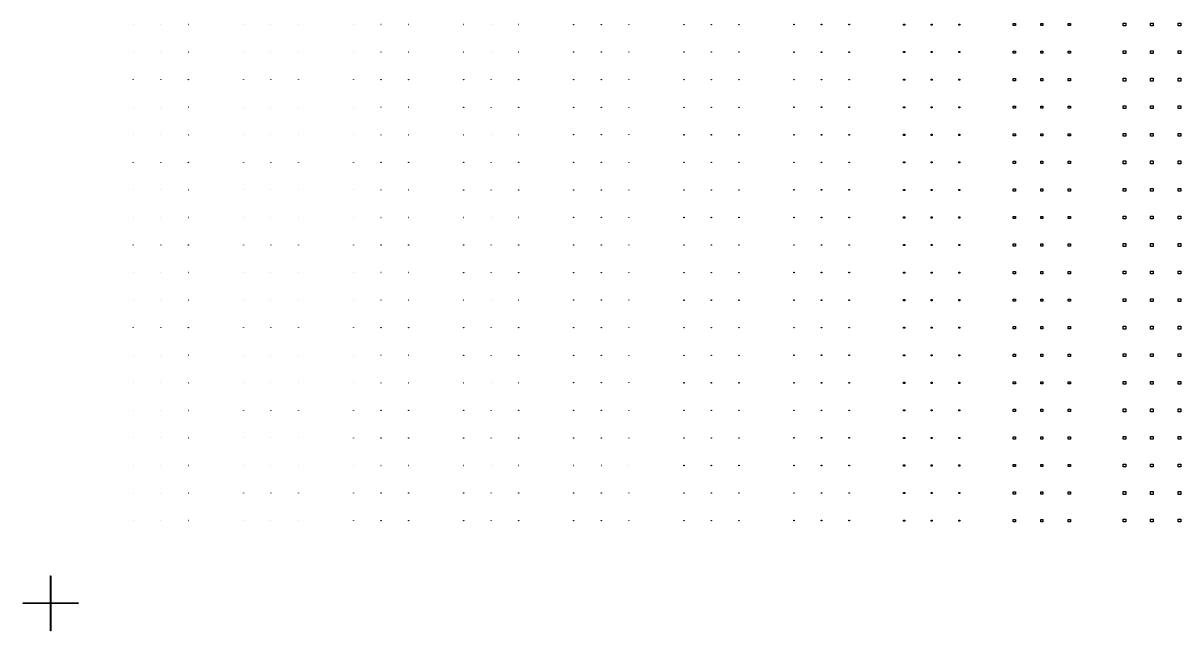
# Model space of a CAD drawing. Extents: x -21493 to 21493, y -12519 to 35265.
# Drawn here: x -21493 to -475, y -12519 to -1497 of the extents above; entities that cross this region are included whole.
import ezdxf

# ---------------------------------------------------------------- set-up
doc = ezdxf.new("R2010")
doc.units = 0
doc.layers.add('L0D0_0', color=1, linetype='CONTINUOUS')

msp = doc.modelspace()

# ---------------------------------------------------------------- linework, layer by layer
at = {"layer": 'L0D0_0'}
for points in [[(-19493.872, -1522.899), (-19493.872, -1521.899), (-19492.872, -1521.899), (-19492.872, -1522.899)], [(-18994.042, -1522.899), (-18994.042, -1521.899), (-18993.043, -1521.899), (-18993.043, -1522.899)], [(-18494.209, -1522.899), (-18494.209, -1521.899), (-18493.209, -1521.899), (-18493.209, -1522.899)], [(-17495.05, -1523.399), (-17495.05, -1521.4), (-17493.05, -1521.4), (-17493.05, -1523.399)], [(-16995.22, -1523.399), (-16995.22, -1521.4), (-16993.221, -1521.4), (-16993.221, -1523.399)], [(-16495.391, -1523.399), (-16495.391, -1521.4), (-16493.392, -1521.4), (-16493.392, -1523.399)], [(-15496.232, -1523.899), (-15496.232, -1520.9), (-15493.233, -1520.9), (-15493.233, -1523.899)], [(-14996.398, -1523.899), (-14996.398, -1520.9), (-14993.399, -1520.9), (-14993.399, -1523.899)], [(-14496.569, -1523.899), (-14496.569, -1520.9), (-14493.57, -1520.9), (-14493.57, -1523.899)], [(-13497.41, -1524.398), (-13497.41, -1520.4), (-13493.411, -1520.4), (-13493.411, -1524.398)], [(-12997.58, -1524.398), (-12997.58, -1520.4), (-12993.582, -1520.4), (-12993.582, -1524.398)], [(-12497.751, -1524.398), (-12497.751, -1520.4), (-12493.753, -1520.4), (-12493.753, -1524.398)], [(-11498.588, -1524.898), (-11498.588, -1519.9), (-11493.59, -1519.9), (-11493.59, -1524.898)], [(-10998.758, -1524.898), (-10998.758, -1519.9), (-10993.76, -1519.9), (-10993.76, -1524.898)], [(-10498.929, -1524.898), (-10498.929, -1519.9), (-10493.931, -1519.9), (-10493.931, -1524.898)], [(-9500.77, -1526.398), (-9500.77, -1518.401), (-9492.773, -1518.401), (-9492.773, -1526.398)], [(-9000.94, -1526.398), (-9000.94, -1518.401), (-8992.943, -1518.401), (-8992.943, -1526.398)], [(-8501.111, -1526.398), (-8501.111, -1518.401), (-8493.11, -1518.401), (-8493.11, -1526.398)], [(-7502.447, -1527.397), (-7502.447, -1517.401), (-7492.451, -1517.401), (-7492.451, -1527.397)], [(-7002.618, -1527.397), (-7002.618, -1517.401), (-6992.622, -1517.401), (-6992.622, -1527.397)], [(-6502.789, -1527.397), (-6502.789, -1517.401), (-6492.793, -1517.401), (-6492.793, -1527.397)], [(-5508.128, -1532.395), (-5508.128, -1512.403), (-5488.132, -1512.403), (-5488.132, -1532.395)], [(-5008.298, -1532.395), (-5008.298, -1512.403), (-4988.302, -1512.403), (-4988.302, -1532.395)], [(-4508.465, -1532.395), (-4508.465, -1512.403), (-4488.473, -1512.403), (-4488.473, -1532.395)], [(-3518.802, -1542.391), (-3518.802, -1502.407), (-3478.818, -1502.407), (-3478.818, -1542.391)], [(-3018.973, -1542.391), (-3018.973, -1502.407), (-2978.989, -1502.407), (-2978.989, -1542.391)], [(-2519.143, -1542.391), (-2519.143, -1502.407), (-2479.155, -1502.407), (-2479.155, -1542.391)], [(-1524.482, -1547.389), (-1524.482, -1497.409), (-1474.498, -1497.409), (-1474.498, -1547.389)], [(-1024.653, -1547.389), (-1024.653, -1497.409), (-974.669, -1497.409), (-974.669, -1547.389)], [(-524.824, -1547.389), (-524.824, -1497.409), (-474.839, -1497.409), (-474.839, -1547.389)], [(-19493.872, -2022.728), (-19493.872, -2021.729), (-19492.872, -2021.729), (-19492.872, -2022.728)], [(-18994.042, -2022.728), (-18994.042, -2021.729), (-18993.043, -2021.729), (-18993.043, -2022.728)], [(-18494.209, -2022.728), (-18494.209, -2021.729), (-18493.209, -2021.729), (-18493.209, -2022.728)], [(-17495.05, -2023.228), (-17495.05, -2021.229), (-17493.05, -2021.229), (-17493.05, -2023.228)], [(-16995.22, -2023.228), (-16995.22, -2021.229), (-16993.221, -2021.229), (-16993.221, -2023.228)], [(-16495.391, -2023.228), (-16495.391, -2021.229), (-16493.392, -2021.229), (-16493.392, -2023.228)], [(-15496.232, -2023.728), (-15496.232, -2020.729), (-15493.233, -2020.729), (-15493.233, -2023.728)], [(-14996.398, -2023.728), (-14996.398, -2020.729), (-14993.399, -2020.729), (-14993.399, -2023.728)], [(-14496.569, -2023.728), (-14496.569, -2020.729), (-14493.57, -2020.729), (-14493.57, -2023.728)], [(-13497.41, -2024.228), (-13497.41, -2020.229), (-13493.411, -2020.229), (-13493.411, -2024.228)], [(-12997.58, -2024.228), (-12997.58, -2020.229), (-12993.582, -2020.229), (-12993.582, -2024.228)], [(-12497.751, -2024.228), (-12497.751, -2020.229), (-12493.753, -2020.229), (-12493.753, -2024.228)], [(-11498.588, -2024.728), (-11498.588, -2019.73), (-11493.59, -2019.73), (-11493.59, -2024.728)], [(-10998.758, -2024.728), (-10998.758, -2019.73), (-10993.76, -2019.73), (-10993.76, -2024.728)], [(-10498.929, -2024.728), (-10498.929, -2019.73), (-10493.931, -2019.73), (-10493.931, -2024.728)], [(-9500.77, -2026.227), (-9500.77, -2018.23), (-9492.773, -2018.23), (-9492.773, -2026.227)], [(-9000.94, -2026.227), (-9000.94, -2018.23), (-8992.943, -2018.23), (-8992.943, -2026.227)], [(-8501.111, -2026.227), (-8501.111, -2018.23), (-8493.11, -2018.23), (-8493.11, -2026.227)], [(-7502.447, -2027.227), (-7502.447, -2017.231), (-7492.451, -2017.231), (-7492.451, -2027.227)], [(-7002.618, -2027.227), (-7002.618, -2017.231), (-6992.622, -2017.231), (-6992.622, -2027.227)], [(-6502.789, -2027.227), (-6502.789, -2017.231), (-6492.793, -2017.231), (-6492.793, -2027.227)], [(-5508.128, -2032.225), (-5508.128, -2012.233), (-5488.132, -2012.233), (-5488.132, -2032.225)], [(-5008.298, -2032.225), (-5008.298, -2012.233), (-4988.302, -2012.233), (-4988.302, -2032.225)], [(-4508.465, -2032.225), (-4508.465, -2012.233), (-4488.473, -2012.233), (-4488.473, -2032.225)], [(-3518.802, -2042.221), (-3518.802, -2002.237), (-3478.818, -2002.237), (-3478.818, -2042.221)], [(-3018.973, -2042.221), (-3018.973, -2002.237), (-2978.989, -2002.237), (-2978.989, -2042.221)], [(-2519.143, -2042.221), (-2519.143, -2002.237), (-2479.155, -2002.237), (-2479.155, -2042.221)], [(-1524.482, -2047.219), (-1524.482, -1997.239), (-1474.498, -1997.239), (-1474.498, -2047.219)], [(-1024.653, -2047.219), (-1024.653, -1997.239), (-974.669, -1997.239), (-974.669, -2047.219)], [(-524.824, -2047.219), (-524.824, -1997.239), (-474.839, -1997.239), (-474.839, -2047.219)], [(-19493.872, -2522.558), (-19493.872, -2521.558), (-19492.872, -2521.558), (-19492.872, -2522.558)], [(-18994.042, -2522.558), (-18994.042, -2521.558), (-18993.043, -2521.558), (-18993.043, -2522.558)], [(-18494.209, -2522.558), (-18494.209, -2521.558), (-18493.209, -2521.558), (-18493.209, -2522.558)], [(-17495.05, -2523.058), (-17495.05, -2521.058), (-17493.05, -2521.058), (-17493.05, -2523.058)], [(-16995.22, -2523.058), (-16995.22, -2521.058), (-16993.221, -2521.058), (-16993.221, -2523.058)], [(-16495.391, -2523.058), (-16495.391, -2521.058), (-16493.392, -2521.058), (-16493.392, -2523.058)], [(-15496.232, -2523.557), (-15496.232, -2520.559), (-15493.233, -2520.559), (-15493.233, -2523.557)], [(-14996.398, -2523.557), (-14996.398, -2520.559), (-14993.399, -2520.559), (-14993.399, -2523.557)], [(-14496.569, -2523.557), (-14496.569, -2520.559), (-14493.57, -2520.559), (-14493.57, -2523.557)], [(-13497.41, -2524.057), (-13497.41, -2520.059), (-13493.411, -2520.059), (-13493.411, -2524.057)], [(-12997.58, -2524.057), (-12997.58, -2520.059), (-12993.582, -2520.059), (-12993.582, -2524.057)], [(-12497.751, -2524.057), (-12497.751, -2520.059), (-12493.753, -2520.059), (-12493.753, -2524.057)], [(-11498.588, -2524.557), (-11498.588, -2519.559), (-11493.59, -2519.559), (-11493.59, -2524.557)], [(-10998.758, -2524.557), (-10998.758, -2519.559), (-10993.76, -2519.559), (-10993.76, -2524.557)], [(-10498.929, -2524.557), (-10498.929, -2519.559), (-10493.931, -2519.559), (-10493.931, -2524.557)], [(-9500.77, -2526.056), (-9500.77, -2518.06), (-9492.773, -2518.06), (-9492.773, -2526.056)], [(-9000.94, -2526.056), (-9000.94, -2518.06), (-8992.943, -2518.06), (-8992.943, -2526.056)], [(-8501.111, -2526.056), (-8501.111, -2518.06), (-8493.11, -2518.06), (-8493.11, -2526.056)], [(-7502.447, -2527.056), (-7502.447, -2517.06), (-7492.451, -2517.06), (-7492.451, -2527.056)], [(-7002.618, -2527.056), (-7002.618, -2517.06), (-6992.622, -2517.06), (-6992.622, -2527.056)], [(-6502.789, -2527.056), (-6502.789, -2517.06), (-6492.793, -2517.06), (-6492.793, -2527.056)], [(-5508.128, -2532.054), (-5508.128, -2512.062), (-5488.132, -2512.062), (-5488.132, -2532.054)], [(-5008.298, -2532.054), (-5008.298, -2512.062), (-4988.302, -2512.062), (-4988.302, -2532.054)], [(-4508.465, -2532.054), (-4508.465, -2512.062), (-4488.473, -2512.062), (-4488.473, -2532.054)], [(-3518.802, -2542.054), (-3518.802, -2502.066), (-3478.818, -2502.066), (-3478.818, -2542.054)], [(-3018.973, -2542.054), (-3018.973, -2502.066), (-2978.989, -2502.066), (-2978.989, -2542.054)], [(-2519.143, -2542.054), (-2519.143, -2502.066), (-2479.155, -2502.066), (-2479.155, -2542.054)], [(-1524.482, -2547.052), (-1524.482, -2497.068), (-1474.498, -2497.068), (-1474.498, -2547.052)], [(-1024.653, -2547.052), (-1024.653, -2497.068), (-974.669, -2497.068), (-974.669, -2547.052)], [(-524.824, -2547.052), (-524.824, -2497.068), (-474.839, -2497.068), (-474.839, -2547.052)], [(-19493.872, -3022.387), (-19493.872, -3021.388), (-19492.872, -3021.388), (-19492.872, -3022.387)], [(-18994.042, -3022.387), (-18994.042, -3021.388), (-18993.043, -3021.388), (-18993.043, -3022.387)], [(-18494.209, -3022.387), (-18494.209, -3021.388), (-18493.209, -3021.388), (-18493.209, -3022.387)], [(-17495.05, -3022.887), (-17495.05, -3020.888), (-17493.05, -3020.888), (-17493.05, -3022.887)], [(-16995.22, -3022.887), (-16995.22, -3020.888), (-16993.221, -3020.888), (-16993.221, -3022.887)], [(-16495.391, -3022.887), (-16495.391, -3020.888), (-16493.392, -3020.888), (-16493.392, -3022.887)], [(-15496.232, -3023.387), (-15496.232, -3020.388), (-15493.233, -3020.388), (-15493.233, -3023.387)], [(-14996.398, -3023.387), (-14996.398, -3020.388), (-14993.399, -3020.388), (-14993.399, -3023.387)], [(-14496.569, -3023.387), (-14496.569, -3020.388), (-14493.57, -3020.388), (-14493.57, -3023.387)], [(-13497.41, -3023.887), (-13497.41, -3019.888), (-13493.411, -3019.888), (-13493.411, -3023.887)], [(-12997.58, -3023.887), (-12997.58, -3019.888), (-12993.582, -3019.888), (-12993.582, -3023.887)], [(-12497.751, -3023.887), (-12497.751, -3019.888), (-12493.753, -3019.888), (-12493.753, -3023.887)], [(-11498.588, -3024.386), (-11498.588, -3019.388), (-11493.59, -3019.388), (-11493.59, -3024.386)], [(-10998.758, -3024.386), (-10998.758, -3019.388), (-10993.76, -3019.388), (-10993.76, -3024.386)], [(-10498.929, -3024.386), (-10498.929, -3019.388), (-10493.931, -3019.388), (-10493.931, -3024.386)], [(-9500.77, -3025.886), (-9500.77, -3017.889), (-9492.773, -3017.889), (-9492.773, -3025.886)], [(-9000.94, -3025.886), (-9000.94, -3017.889), (-8992.943, -3017.889), (-8992.943, -3025.886)], [(-8501.111, -3025.886), (-8501.111, -3017.889), (-8493.11, -3017.889), (-8493.11, -3025.886)], [(-7502.447, -3026.885), (-7502.447, -3016.889), (-7492.451, -3016.889), (-7492.451, -3026.885)], [(-7002.618, -3026.885), (-7002.618, -3016.889), (-6992.622, -3016.889), (-6992.622, -3026.885)], [(-6502.789, -3026.885), (-6502.789, -3016.889), (-6492.793, -3016.889), (-6492.793, -3026.885)], [(-5508.128, -3031.888), (-5508.128, -3011.891), (-5488.132, -3011.891), (-5488.132, -3031.888)], [(-5008.298, -3031.888), (-5008.298, -3011.891), (-4988.302, -3011.891), (-4988.302, -3031.888)], [(-4508.465, -3031.888), (-4508.465, -3011.891), (-4488.473, -3011.891), (-4488.473, -3031.888)], [(-3518.802, -3041.884), (-3518.802, -3001.895), (-3478.818, -3001.895), (-3478.818, -3041.884)], [(-3018.973, -3041.884), (-3018.973, -3001.895), (-2978.989, -3001.895), (-2978.989, -3041.884)], [(-2519.143, -3041.884), (-2519.143, -3001.895), (-2479.155, -3001.895), (-2479.155, -3041.884)], [(-1524.482, -3046.882), (-1524.482, -2996.897), (-1474.498, -2996.897), (-1474.498, -3046.882)], [(-1024.653, -3046.882), (-1024.653, -2996.897), (-974.669, -2996.897), (-974.669, -3046.882)], [(-524.824, -3046.882), (-524.824, -2996.897), (-474.839, -2996.897), (-474.839, -3046.882)], [(-19493.872, -3522.221), (-19493.872, -3521.221), (-19492.872, -3521.221), (-19492.872, -3522.221)], [(-18994.042, -3522.221), (-18994.042, -3521.221), (-18993.043, -3521.221), (-18993.043, -3522.221)], [(-18494.209, -3522.221), (-18494.209, -3521.221), (-18493.209, -3521.221), (-18493.209, -3522.221)], [(-17495.05, -3522.721), (-17495.05, -3520.721), (-17493.05, -3520.721), (-17493.05, -3522.721)], [(-16995.22, -3522.721), (-16995.22, -3520.721), (-16993.221, -3520.721), (-16993.221, -3522.721)], [(-16495.391, -3522.721), (-16495.391, -3520.721), (-16493.392, -3520.721), (-16493.392, -3522.721)], [(-15496.232, -3523.22), (-15496.232, -3520.222), (-15493.233, -3520.222), (-15493.233, -3523.22)], [(-14996.398, -3523.22), (-14996.398, -3520.222), (-14993.399, -3520.222), (-14993.399, -3523.22)], [(-14496.569, -3523.22), (-14496.569, -3520.222), (-14493.57, -3520.222), (-14493.57, -3523.22)], [(-13497.41, -3523.72), (-13497.41, -3519.722), (-13493.411, -3519.722), (-13493.411, -3523.72)], [(-12997.58, -3523.72), (-12997.58, -3519.722), (-12993.582, -3519.722), (-12993.582, -3523.72)], [(-12497.751, -3523.72), (-12497.751, -3519.722), (-12493.753, -3519.722), (-12493.753, -3523.72)], [(-11498.588, -3524.22), (-11498.588, -3519.218), (-11493.59, -3519.218), (-11493.59, -3524.22)], [(-10998.758, -3524.22), (-10998.758, -3519.218), (-10993.76, -3519.218), (-10993.76, -3524.22)], [(-10498.929, -3524.22), (-10498.929, -3519.218), (-10493.931, -3519.218), (-10493.931, -3524.22)], [(-9500.77, -3525.719), (-9500.77, -3517.718), (-9492.773, -3517.718), (-9492.773, -3525.719)], [(-9000.94, -3525.719), (-9000.94, -3517.718), (-8992.943, -3517.718), (-8992.943, -3525.719)], [(-8501.111, -3525.719), (-8501.111, -3517.718), (-8493.11, -3517.718), (-8493.11, -3525.719)], [(-7502.447, -3526.719), (-7502.447, -3516.719), (-7492.451, -3516.719), (-7492.451, -3526.719)], [(-7002.618, -3526.719), (-7002.618, -3516.719), (-6992.622, -3516.719), (-6992.622, -3526.719)], [(-6502.789, -3526.719), (-6502.789, -3516.719), (-6492.793, -3516.719), (-6492.793, -3526.719)], [(-5508.128, -3531.717), (-5508.128, -3511.721), (-5488.132, -3511.721), (-5488.132, -3531.717)], [(-5008.298, -3531.717), (-5008.298, -3511.721), (-4988.302, -3511.721), (-4988.302, -3531.717)], [(-4508.465, -3531.717), (-4508.465, -3511.721), (-4488.473, -3511.721), (-4488.473, -3531.717)], [(-3518.802, -3541.713), (-3518.802, -3501.725), (-3478.818, -3501.725), (-3478.818, -3541.713)], [(-3018.973, -3541.713), (-3018.973, -3501.725), (-2978.989, -3501.725), (-2978.989, -3541.713)], [(-2519.143, -3541.713), (-2519.143, -3501.725), (-2479.155, -3501.725), (-2479.155, -3541.713)], [(-1524.482, -3546.711), (-1524.482, -3496.727), (-1474.498, -3496.727), (-1474.498, -3546.711)], [(-1024.653, -3546.711), (-1024.653, -3496.727), (-974.669, -3496.727), (-974.669, -3546.711)], [(-524.824, -3546.711), (-524.824, -3496.727), (-474.839, -3496.727), (-474.839, -3546.711)], [(-19493.872, -4022.05), (-19493.872, -4021.051), (-19492.872, -4021.051), (-19492.872, -4022.05)], [(-18994.042, -4022.05), (-18994.042, -4021.051), (-18993.043, -4021.051), (-18993.043, -4022.05)], [(-18494.209, -4022.05), (-18494.209, -4021.051), (-18493.209, -4021.051), (-18493.209, -4022.05)], [(-17495.05, -4022.55), (-17495.05, -4020.551), (-17493.05, -4020.551), (-17493.05, -4022.55)], [(-16995.22, -4022.55), (-16995.22, -4020.551), (-16993.221, -4020.551), (-16993.221, -4022.55)], [(-16495.391, -4022.55), (-16495.391, -4020.551), (-16493.392, -4020.551), (-16493.392, -4022.55)], [(-15496.232, -4023.05), (-15496.232, -4020.051), (-15493.233, -4020.051), (-15493.233, -4023.05)], [(-14996.398, -4023.05), (-14996.398, -4020.051), (-14993.399, -4020.051), (-14993.399, -4023.05)], [(-14496.569, -4023.05), (-14496.569, -4020.051), (-14493.57, -4020.051), (-14493.57, -4023.05)], [(-13497.41, -4023.55), (-13497.41, -4019.551), (-13493.411, -4019.551), (-13493.411, -4023.55)], [(-12997.58, -4023.55), (-12997.58, -4019.551), (-12993.582, -4019.551), (-12993.582, -4023.55)], [(-12497.751, -4023.55), (-12497.751, -4019.551), (-12493.753, -4019.551), (-12493.753, -4023.55)], [(-11498.588, -4024.049), (-11498.588, -4019.051), (-11493.59, -4019.051), (-11493.59, -4024.049)], [(-10998.758, -4024.049), (-10998.758, -4019.051), (-10993.76, -4019.051), (-10993.76, -4024.049)], [(-10498.929, -4024.049), (-10498.929, -4019.051), (-10493.931, -4019.051), (-10493.931, -4024.049)], [(-9500.77, -4025.549), (-9500.77, -4017.552), (-9492.773, -4017.552), (-9492.773, -4025.549)], [(-9000.94, -4025.549), (-9000.94, -4017.552), (-8992.943, -4017.552), (-8992.943, -4025.549)], [(-8501.111, -4025.549), (-8501.111, -4017.552), (-8493.11, -4017.552), (-8493.11, -4025.549)], [(-7502.447, -4026.548), (-7502.447, -4016.552), (-7492.451, -4016.552), (-7492.451, -4026.548)], [(-7002.618, -4026.548), (-7002.618, -4016.552), (-6992.622, -4016.552), (-6992.622, -4026.548)], [(-6502.789, -4026.548), (-6502.789, -4016.552), (-6492.793, -4016.552), (-6492.793, -4026.548)], [(-5508.128, -4031.546), (-5508.128, -4011.554), (-5488.132, -4011.554), (-5488.132, -4031.546)], [(-5008.298, -4031.546), (-5008.298, -4011.554), (-4988.302, -4011.554), (-4988.302, -4031.546)], [(-4508.465, -4031.546), (-4508.465, -4011.554), (-4488.473, -4011.554), (-4488.473, -4031.546)], [(-3518.802, -4041.542), (-3518.802, -4001.554), (-3478.818, -4001.554), (-3478.818, -4041.542)], [(-3018.973, -4041.542), (-3018.973, -4001.554), (-2978.989, -4001.554), (-2978.989, -4041.542)], [(-2519.143, -4041.542), (-2519.143, -4001.554), (-2479.155, -4001.554), (-2479.155, -4041.542)], [(-1524.482, -4046.54), (-1524.482, -3996.556), (-1474.498, -3996.556), (-1474.498, -4046.54)], [(-1024.653, -4046.54), (-1024.653, -3996.556), (-974.669, -3996.556), (-974.669, -4046.54)], [(-524.824, -4046.54), (-524.824, -3996.556), (-474.839, -3996.556), (-474.839, -4046.54)], [(-19493.872, -4521.88), (-19493.872, -4520.88), (-19492.872, -4520.88), (-19492.872, -4521.88)], [(-18994.042, -4521.88), (-18994.042, -4520.88), (-18993.043, -4520.88), (-18993.043, -4521.88)], [(-18494.209, -4521.88), (-18494.209, -4520.88), (-18493.209, -4520.88), (-18493.209, -4521.88)], [(-17495.05, -4522.379), (-17495.05, -4520.38), (-17493.05, -4520.38), (-17493.05, -4522.379)], [(-16995.22, -4522.379), (-16995.22, -4520.38), (-16993.221, -4520.38), (-16993.221, -4522.379)], [(-16495.391, -4522.379), (-16495.391, -4520.38), (-16493.392, -4520.38), (-16493.392, -4522.379)], [(-15496.232, -4522.879), (-15496.232, -4519.88), (-15493.233, -4519.88), (-15493.233, -4522.879)], [(-14996.398, -4522.879), (-14996.398, -4519.88), (-14993.399, -4519.88), (-14993.399, -4522.879)], [(-14496.569, -4522.879), (-14496.569, -4519.88), (-14493.57, -4519.88), (-14493.57, -4522.879)], [(-13497.41, -4523.379), (-13497.41, -4519.381), (-13493.411, -4519.381), (-13493.411, -4523.379)], [(-12997.58, -4523.379), (-12997.58, -4519.381), (-12993.582, -4519.381), (-12993.582, -4523.379)], [(-12497.751, -4523.379), (-12497.751, -4519.381), (-12493.753, -4519.381), (-12493.753, -4523.379)], [(-11498.588, -4523.879), (-11498.588, -4518.881), (-11493.59, -4518.881), (-11493.59, -4523.879)], [(-10998.758, -4523.879), (-10998.758, -4518.881), (-10993.76, -4518.881), (-10993.76, -4523.879)], [(-10498.929, -4523.879), (-10498.929, -4518.881), (-10493.931, -4518.881), (-10493.931, -4523.879)], [(-9500.77, -4525.378), (-9500.77, -4517.381), (-9492.773, -4517.381), (-9492.773, -4525.378)], [(-9000.94, -4525.378), (-9000.94, -4517.381), (-8992.943, -4517.381), (-8992.943, -4525.378)], [(-8501.111, -4525.378), (-8501.111, -4517.381), (-8493.11, -4517.381), (-8493.11, -4525.378)], [(-7502.447, -4526.378), (-7502.447, -4516.382), (-7492.451, -4516.382), (-7492.451, -4526.378)], [(-7002.618, -4526.378), (-7002.618, -4516.382), (-6992.622, -4516.382), (-6992.622, -4526.378)], [(-6502.789, -4526.378), (-6502.789, -4516.382), (-6492.793, -4516.382), (-6492.793, -4526.378)], [(-5508.128, -4531.376), (-5508.128, -4511.384), (-5488.132, -4511.384), (-5488.132, -4531.376)], [(-5008.298, -4531.376), (-5008.298, -4511.384), (-4988.302, -4511.384), (-4988.302, -4531.376)], [(-4508.465, -4531.376), (-4508.465, -4511.384), (-4488.473, -4511.384), (-4488.473, -4531.376)], [(-3518.802, -4541.372), (-3518.802, -4501.388), (-3478.818, -4501.388), (-3478.818, -4541.372)], [(-3018.973, -4541.372), (-3018.973, -4501.388), (-2978.989, -4501.388), (-2978.989, -4541.372)], [(-2519.143, -4541.372), (-2519.143, -4501.388), (-2479.155, -4501.388), (-2479.155, -4541.372)], [(-1524.482, -4546.37), (-1524.482, -4496.386), (-1474.498, -4496.386), (-1474.498, -4546.37)], [(-1024.653, -4546.37), (-1024.653, -4496.386), (-974.669, -4496.386), (-974.669, -4546.37)], [(-524.824, -4546.37), (-524.824, -4496.386), (-474.839, -4496.386), (-474.839, -4546.37)], [(-19493.872, -5021.709), (-19493.872, -5020.709), (-19492.872, -5020.709), (-19492.872, -5021.709)], [(-18994.042, -5021.709), (-18994.042, -5020.709), (-18993.043, -5020.709), (-18993.043, -5021.709)], [(-18494.209, -5021.709), (-18494.209, -5020.709), (-18493.209, -5020.709), (-18493.209, -5021.709)], [(-17495.05, -5022.209), (-17495.05, -5020.21), (-17493.05, -5020.21), (-17493.05, -5022.209)], [(-16995.22, -5022.209), (-16995.22, -5020.21), (-16993.221, -5020.21), (-16993.221, -5022.209)], [(-16495.391, -5022.209), (-16495.391, -5020.21), (-16493.392, -5020.21), (-16493.392, -5022.209)], [(-15496.232, -5022.709), (-15496.232, -5019.71), (-15493.233, -5019.71), (-15493.233, -5022.709)], [(-14996.398, -5022.709), (-14996.398, -5019.71), (-14993.399, -5019.71), (-14993.399, -5022.709)], [(-14496.569, -5022.709), (-14496.569, -5019.71), (-14493.57, -5019.71), (-14493.57, -5022.709)], [(-13497.41, -5023.208), (-13497.41, -5019.21), (-13493.411, -5019.21), (-13493.411, -5023.208)], [(-12997.58, -5023.208), (-12997.58, -5019.21), (-12993.582, -5019.21), (-12993.582, -5023.208)], [(-12497.751, -5023.208), (-12497.751, -5019.21), (-12493.753, -5019.21), (-12493.753, -5023.208)], [(-11498.588, -5023.708), (-11498.588, -5018.71), (-11493.59, -5018.71), (-11493.59, -5023.708)], [(-10998.758, -5023.708), (-10998.758, -5018.71), (-10993.76, -5018.71), (-10993.76, -5023.708)], [(-10498.929, -5023.708), (-10498.929, -5018.71), (-10493.931, -5018.71), (-10493.931, -5023.708)], [(-9500.77, -5025.208), (-9500.77, -5017.211), (-9492.773, -5017.211), (-9492.773, -5025.208)], [(-9000.94, -5025.208), (-9000.94, -5017.211), (-8992.943, -5017.211), (-8992.943, -5025.208)], [(-8501.111, -5025.208), (-8501.111, -5017.211), (-8493.11, -5017.211), (-8493.11, -5025.208)], [(-7502.447, -5026.207), (-7502.447, -5016.211), (-7492.451, -5016.211), (-7492.451, -5026.207)], [(-7002.618, -5026.207), (-7002.618, -5016.211), (-6992.622, -5016.211), (-6992.622, -5026.207)], [(-6502.789, -5026.207), (-6502.789, -5016.211), (-6492.793, -5016.211), (-6492.793, -5026.207)], [(-5508.128, -5031.205), (-5508.128, -5011.213), (-5488.132, -5011.213), (-5488.132, -5031.205)], [(-5008.298, -5031.205), (-5008.298, -5011.213), (-4988.302, -5011.213), (-4988.302, -5031.205)], [(-4508.465, -5031.205), (-4508.465, -5011.213), (-4488.473, -5011.213), (-4488.473, -5031.205)], [(-3518.802, -5041.201), (-3518.802, -5001.217), (-3478.818, -5001.217), (-3478.818, -5041.201)], [(-3018.973, -5041.201), (-3018.973, -5001.217), (-2978.989, -5001.217), (-2978.989, -5041.201)], [(-2519.143, -5041.201), (-2519.143, -5001.217), (-2479.155, -5001.217), (-2479.155, -5041.201)], [(-1524.482, -5046.199), (-1524.482, -4996.219), (-1474.498, -4996.219), (-1474.498, -5046.199)], [(-1024.653, -5046.199), (-1024.653, -4996.219), (-974.669, -4996.219), (-974.669, -5046.199)], [(-524.824, -5046.199), (-524.824, -4996.219), (-474.839, -4996.219), (-474.839, -5046.199)], [(-19493.872, -5521.538), (-19493.872, -5520.539), (-19492.872, -5520.539), (-19492.872, -5521.538)], [(-18994.042, -5521.538), (-18994.042, -5520.539), (-18993.043, -5520.539), (-18993.043, -5521.538)], [(-18494.209, -5521.538), (-18494.209, -5520.539), (-18493.209, -5520.539), (-18493.209, -5521.538)], [(-17495.05, -5522.038), (-17495.05, -5520.039), (-17493.05, -5520.039), (-17493.05, -5522.038)], [(-16995.22, -5522.038), (-16995.22, -5520.039), (-16993.221, -5520.039), (-16993.221, -5522.038)], [(-16495.391, -5522.038), (-16495.391, -5520.039), (-16493.392, -5520.039), (-16493.392, -5522.038)], [(-15496.232, -5522.538), (-15496.232, -5519.539), (-15493.233, -5519.539), (-15493.233, -5522.538)], [(-14996.398, -5522.538), (-14996.398, -5519.539), (-14993.399, -5519.539), (-14993.399, -5522.538)], [(-14496.569, -5522.538), (-14496.569, -5519.539), (-14493.57, -5519.539), (-14493.57, -5522.538)], [(-13497.41, -5523.038), (-13497.41, -5519.039), (-13493.411, -5519.039), (-13493.411, -5523.038)], [(-12997.58, -5523.038), (-12997.58, -5519.039), (-12993.582, -5519.039), (-12993.582, -5523.038)], [(-12497.751, -5523.038), (-12497.751, -5519.039), (-12493.753, -5519.039), (-12493.753, -5523.038)], [(-11498.588, -5523.538), (-11498.588, -5518.54), (-11493.59, -5518.54), (-11493.59, -5523.538)], [(-10998.758, -5523.538), (-10998.758, -5518.54), (-10993.76, -5518.54), (-10993.76, -5523.538)], [(-10498.929, -5523.538), (-10498.929, -5518.54), (-10493.931, -5518.54), (-10493.931, -5523.538)], [(-9500.77, -5525.037), (-9500.77, -5517.04), (-9492.773, -5517.04), (-9492.773, -5525.037)], [(-9000.94, -5525.037), (-9000.94, -5517.04), (-8992.943, -5517.04), (-8992.943, -5525.037)], [(-8501.111, -5525.037), (-8501.111, -5517.04), (-8493.11, -5517.04), (-8493.11, -5525.037)], [(-7502.447, -5526.037), (-7502.447, -5516.041), (-7492.451, -5516.041), (-7492.451, -5526.037)], [(-7002.618, -5526.037), (-7002.618, -5516.041), (-6992.622, -5516.041), (-6992.622, -5526.037)], [(-6502.789, -5526.037), (-6502.789, -5516.041), (-6492.793, -5516.041), (-6492.793, -5526.037)], [(-5508.128, -5531.035), (-5508.128, -5511.043), (-5488.132, -5511.043), (-5488.132, -5531.035)], [(-5008.298, -5531.035), (-5008.298, -5511.043), (-4988.302, -5511.043), (-4988.302, -5531.035)], [(-4508.465, -5531.035), (-4508.465, -5511.043), (-4488.473, -5511.043), (-4488.473, -5531.035)], [(-3518.802, -5541.031), (-3518.802, -5501.047), (-3478.818, -5501.047), (-3478.818, -5541.031)], [(-3018.973, -5541.031), (-3018.973, -5501.047), (-2978.989, -5501.047), (-2978.989, -5541.031)], [(-2519.143, -5541.031), (-2519.143, -5501.047), (-2479.155, -5501.047), (-2479.155, -5541.031)], [(-1524.482, -5546.029), (-1524.482, -5496.049), (-1474.498, -5496.049), (-1474.498, -5546.029)], [(-1024.653, -5546.029), (-1024.653, -5496.049), (-974.669, -5496.049), (-974.669, -5546.029)], [(-524.824, -5546.029), (-524.824, -5496.049), (-474.839, -5496.049), (-474.839, -5546.029)], [(-19493.872, -6021.368), (-19493.872, -6020.368), (-19492.872, -6020.368), (-19492.872, -6021.368)], [(-18994.042, -6021.368), (-18994.042, -6020.368), (-18993.043, -6020.368), (-18993.043, -6021.368)], [(-18494.209, -6021.368), (-18494.209, -6020.368), (-18493.209, -6020.368), (-18493.209, -6021.368)], [(-17495.05, -6021.868), (-17495.05, -6019.868), (-17493.05, -6019.868), (-17493.05, -6021.868)], [(-16995.22, -6021.868), (-16995.22, -6019.868), (-16993.221, -6019.868), (-16993.221, -6021.868)], [(-16495.391, -6021.868), (-16495.391, -6019.868), (-16493.392, -6019.868), (-16493.392, -6021.868)], [(-15496.232, -6022.367), (-15496.232, -6019.369), (-15493.233, -6019.369), (-15493.233, -6022.367)], [(-14996.398, -6022.367), (-14996.398, -6019.369), (-14993.399, -6019.369), (-14993.399, -6022.367)], [(-14496.569, -6022.367), (-14496.569, -6019.369), (-14493.57, -6019.369), (-14493.57, -6022.367)], [(-13497.41, -6022.867), (-13497.41, -6018.869), (-13493.411, -6018.869), (-13493.411, -6022.867)], [(-12997.58, -6022.867), (-12997.58, -6018.869), (-12993.582, -6018.869), (-12993.582, -6022.867)], [(-12497.751, -6022.867), (-12497.751, -6018.869), (-12493.753, -6018.869), (-12493.753, -6022.867)], [(-11498.588, -6023.367), (-11498.588, -6018.369), (-11493.59, -6018.369), (-11493.59, -6023.367)], [(-10998.758, -6023.367), (-10998.758, -6018.369), (-10993.76, -6018.369), (-10993.76, -6023.367)], [(-10498.929, -6023.367), (-10498.929, -6018.369), (-10493.931, -6018.369), (-10493.931, -6023.367)], [(-9500.77, -6024.866), (-9500.77, -6016.87), (-9492.773, -6016.87), (-9492.773, -6024.866)], [(-9000.94, -6024.866), (-9000.94, -6016.87), (-8992.943, -6016.87), (-8992.943, -6024.866)], [(-8501.111, -6024.866), (-8501.111, -6016.87), (-8493.11, -6016.87), (-8493.11, -6024.866)], [(-7502.447, -6025.866), (-7502.447, -6015.87), (-7492.451, -6015.87), (-7492.451, -6025.866)], [(-7002.618, -6025.866), (-7002.618, -6015.87), (-6992.622, -6015.87), (-6992.622, -6025.866)], [(-6502.789, -6025.866), (-6502.789, -6015.87), (-6492.793, -6015.87), (-6492.793, -6025.866)], [(-5508.128, -6030.864), (-5508.128, -6010.872), (-5488.132, -6010.872), (-5488.132, -6030.864)], [(-5008.298, -6030.864), (-5008.298, -6010.872), (-4988.302, -6010.872), (-4988.302, -6030.864)], [(-4508.465, -6030.864), (-4508.465, -6010.872), (-4488.473, -6010.872), (-4488.473, -6030.864)], [(-3518.802, -6040.864), (-3518.802, -6000.876), (-3478.818, -6000.876), (-3478.818, -6040.864)], [(-3018.973, -6040.864), (-3018.973, -6000.876), (-2978.989, -6000.876), (-2978.989, -6040.864)], [(-2519.143, -6040.864), (-2519.143, -6000.876), (-2479.155, -6000.876), (-2479.155, -6040.864)], [(-1524.482, -6045.862), (-1524.482, -5995.878), (-1474.498, -5995.878), (-1474.498, -6045.862)], [(-1024.653, -6045.862), (-1024.653, -5995.878), (-974.669, -5995.878), (-974.669, -6045.862)], [(-524.824, -6045.862), (-524.824, -5995.878), (-474.839, -5995.878), (-474.839, -6045.862)], [(-5508.128, -6530.698), (-5508.128, -6510.701), (-5488.132, -6510.701), (-5488.132, -6530.698)], [(-5008.298, -6530.698), (-5008.298, -6510.701), (-4988.302, -6510.701), (-4988.302, -6530.698)], [(-4508.465, -6530.698), (-4508.465, -6510.701), (-4488.473, -6510.701), (-4488.473, -6530.698)], [(-3518.802, -6540.694), (-3518.802, -6500.705), (-3478.818, -6500.705), (-3478.818, -6540.694)], [(-3018.973, -6540.694), (-3018.973, -6500.705), (-2978.989, -6500.705), (-2978.989, -6540.694)], [(-2519.143, -6540.694), (-2519.143, -6500.705), (-2479.155, -6500.705), (-2479.155, -6540.694)], [(-1524.482, -6545.692), (-1524.482, -6495.707), (-1474.498, -6495.707), (-1474.498, -6545.692)], [(-1024.653, -6545.692), (-1024.653, -6495.707), (-974.669, -6495.707), (-974.669, -6545.692)], [(-524.824, -6545.692), (-524.824, -6495.707), (-474.839, -6495.707), (-474.839, -6545.692)], [(-19493.872, -6521.197), (-19493.872, -6520.198), (-19492.872, -6520.198), (-19492.872, -6521.197)], [(-18994.042, -6521.197), (-18994.042, -6520.198), (-18993.043, -6520.198), (-18993.043, -6521.197)], [(-18494.209, -6521.197), (-18494.209, -6520.198), (-18493.209, -6520.198), (-18493.209, -6521.197)], [(-17495.05, -6521.697), (-17495.05, -6519.698), (-17493.05, -6519.698), (-17493.05, -6521.697)], [(-16995.22, -6521.697), (-16995.22, -6519.698), (-16993.221, -6519.698), (-16993.221, -6521.697)], [(-16495.391, -6521.697), (-16495.391, -6519.698), (-16493.392, -6519.698), (-16493.392, -6521.697)], [(-15496.232, -6522.197), (-15496.232, -6519.198), (-15493.233, -6519.198), (-15493.233, -6522.197)], [(-14996.398, -6522.197), (-14996.398, -6519.198), (-14993.399, -6519.198), (-14993.399, -6522.197)], [(-14496.569, -6522.197), (-14496.569, -6519.198), (-14493.57, -6519.198), (-14493.57, -6522.197)], [(-13497.41, -6522.697), (-13497.41, -6518.698), (-13493.411, -6518.698), (-13493.411, -6522.697)], [(-12997.58, -6522.697), (-12997.58, -6518.698), (-12993.582, -6518.698), (-12993.582, -6522.697)], [(-12497.751, -6522.697), (-12497.751, -6518.698), (-12493.753, -6518.698), (-12493.753, -6522.697)], [(-11498.588, -6523.196), (-11498.588, -6518.198), (-11493.59, -6518.198), (-11493.59, -6523.196)], [(-10998.758, -6523.196), (-10998.758, -6518.198), (-10993.76, -6518.198), (-10993.76, -6523.196)], [(-10498.929, -6523.196), (-10498.929, -6518.198), (-10493.931, -6518.198), (-10493.931, -6523.196)], [(-9500.77, -6524.696), (-9500.77, -6516.699), (-9492.773, -6516.699), (-9492.773, -6524.696)], [(-9000.94, -6524.696), (-9000.94, -6516.699), (-8992.943, -6516.699), (-8992.943, -6524.696)], [(-8501.111, -6524.696), (-8501.111, -6516.699), (-8493.11, -6516.699), (-8493.11, -6524.696)], [(-7502.447, -6525.695), (-7502.447, -6515.699), (-7492.451, -6515.699), (-7492.451, -6525.695)], [(-7002.618, -6525.695), (-7002.618, -6515.699), (-6992.622, -6515.699), (-6992.622, -6525.695)], [(-6502.789, -6525.695), (-6502.789, -6515.699), (-6492.793, -6515.699), (-6492.793, -6525.695)], [(-19493.872, -7021.031), (-19493.872, -7020.031), (-19492.872, -7020.031), (-19492.872, -7021.031)], [(-18994.042, -7021.031), (-18994.042, -7020.031), (-18993.043, -7020.031), (-18993.043, -7021.031)], [(-18494.209, -7021.031), (-18494.209, -7020.031), (-18493.209, -7020.031), (-18493.209, -7021.031)], [(-17495.05, -7021.531), (-17495.05, -7019.531), (-17493.05, -7019.531), (-17493.05, -7021.531)], [(-16995.22, -7021.531), (-16995.22, -7019.531), (-16993.221, -7019.531), (-16993.221, -7021.531)], [(-16495.391, -7021.531), (-16495.391, -7019.531), (-16493.392, -7019.531), (-16493.392, -7021.531)], [(-15496.232, -7022.03), (-15496.232, -7019.032), (-15493.233, -7019.032), (-15493.233, -7022.03)], [(-14996.398, -7022.03), (-14996.398, -7019.032), (-14993.399, -7019.032), (-14993.399, -7022.03)], [(-14496.569, -7022.03), (-14496.569, -7019.032), (-14493.57, -7019.032), (-14493.57, -7022.03)], [(-13497.41, -7022.53), (-13497.41, -7018.532), (-13493.411, -7018.532), (-13493.411, -7022.53)], [(-12997.58, -7022.53), (-12997.58, -7018.532), (-12993.582, -7018.532), (-12993.582, -7022.53)], [(-12497.751, -7022.53), (-12497.751, -7018.532), (-12493.753, -7018.532), (-12493.753, -7022.53)], [(-11498.588, -7023.03), (-11498.588, -7018.032), (-11493.59, -7018.032), (-11493.59, -7023.03)], [(-10998.758, -7023.03), (-10998.758, -7018.032), (-10993.76, -7018.032), (-10993.76, -7023.03)], [(-10498.929, -7023.03), (-10498.929, -7018.032), (-10493.931, -7018.032), (-10493.931, -7023.03)], [(-9500.77, -7024.529), (-9500.77, -7016.533), (-9492.773, -7016.533), (-9492.773, -7024.529)], [(-9000.94, -7024.529), (-9000.94, -7016.533), (-8992.943, -7016.533), (-8992.943, -7024.529)], [(-8501.111, -7024.529), (-8501.111, -7016.533), (-8493.11, -7016.533), (-8493.11, -7024.529)], [(-7502.447, -7025.529), (-7502.447, -7015.529), (-7492.451, -7015.529), (-7492.451, -7025.529)], [(-7002.618, -7025.529), (-7002.618, -7015.529), (-6992.622, -7015.529), (-6992.622, -7025.529)], [(-6502.789, -7025.529), (-6502.789, -7015.529), (-6492.793, -7015.529), (-6492.793, -7025.529)], [(-5508.128, -7030.527), (-5508.128, -7010.531), (-5488.132, -7010.531), (-5488.132, -7030.527)], [(-5008.298, -7030.527), (-5008.298, -7010.531), (-4988.302, -7010.531), (-4988.302, -7030.527)], [(-4508.465, -7030.527), (-4508.465, -7010.531), (-4488.473, -7010.531), (-4488.473, -7030.527)], [(-3518.802, -7040.523), (-3518.802, -7000.535), (-3478.818, -7000.535), (-3478.818, -7040.523)], [(-3018.973, -7040.523), (-3018.973, -7000.535), (-2978.989, -7000.535), (-2978.989, -7040.523)], [(-2519.143, -7040.523), (-2519.143, -7000.535), (-2479.155, -7000.535), (-2479.155, -7040.523)], [(-1524.482, -7045.521), (-1524.482, -6995.537), (-1474.498, -6995.537), (-1474.498, -7045.521)], [(-1024.653, -7045.521), (-1024.653, -6995.537), (-974.669, -6995.537), (-974.669, -7045.521)], [(-524.824, -7045.521), (-524.824, -6995.537), (-474.839, -6995.537), (-474.839, -7045.521)], [(-19493.872, -7520.86), (-19493.872, -7519.861), (-19492.872, -7519.861), (-19492.872, -7520.86)], [(-18994.042, -7520.86), (-18994.042, -7519.861), (-18993.043, -7519.861), (-18993.043, -7520.86)], [(-18494.209, -7520.86), (-18494.209, -7519.861), (-18493.209, -7519.861), (-18493.209, -7520.86)], [(-17495.05, -7521.36), (-17495.05, -7519.361), (-17493.05, -7519.361), (-17493.05, -7521.36)], [(-16995.22, -7521.36), (-16995.22, -7519.361), (-16993.221, -7519.361), (-16993.221, -7521.36)], [(-16495.391, -7521.36), (-16495.391, -7519.361), (-16493.392, -7519.361), (-16493.392, -7521.36)], [(-15496.232, -7521.86), (-15496.232, -7518.861), (-15493.233, -7518.861), (-15493.233, -7521.86)], [(-14996.398, -7521.86), (-14996.398, -7518.861), (-14993.399, -7518.861), (-14993.399, -7521.86)], [(-14496.569, -7521.86), (-14496.569, -7518.861), (-14493.57, -7518.861), (-14493.57, -7521.86)], [(-13497.41, -7522.36), (-13497.41, -7518.361), (-13493.411, -7518.361), (-13493.411, -7522.36)], [(-12997.58, -7522.36), (-12997.58, -7518.361), (-12993.582, -7518.361), (-12993.582, -7522.36)], [(-12497.751, -7522.36), (-12497.751, -7518.361), (-12493.753, -7518.361), (-12493.753, -7522.36)], [(-11498.588, -7522.859), (-11498.588, -7517.861), (-11493.59, -7517.861), (-11493.59, -7522.859)], [(-10998.758, -7522.859), (-10998.758, -7517.861), (-10993.76, -7517.861), (-10993.76, -7522.859)], [(-10498.929, -7522.859), (-10498.929, -7517.861), (-10493.931, -7517.861), (-10493.931, -7522.859)], [(-9500.77, -7524.359), (-9500.77, -7516.362), (-9492.773, -7516.362), (-9492.773, -7524.359)], [(-9000.94, -7524.359), (-9000.94, -7516.362), (-8992.943, -7516.362), (-8992.943, -7524.359)], [(-8501.111, -7524.359), (-8501.111, -7516.362), (-8493.11, -7516.362), (-8493.11, -7524.359)], [(-7502.447, -7525.358), (-7502.447, -7515.362), (-7492.451, -7515.362), (-7492.451, -7525.358)], [(-7002.618, -7525.358), (-7002.618, -7515.362), (-6992.622, -7515.362), (-6992.622, -7525.358)], [(-6502.789, -7525.358), (-6502.789, -7515.362), (-6492.793, -7515.362), (-6492.793, -7525.358)], [(-5508.128, -7530.356), (-5508.128, -7510.364), (-5488.132, -7510.364), (-5488.132, -7530.356)], [(-5008.298, -7530.356), (-5008.298, -7510.364), (-4988.302, -7510.364), (-4988.302, -7530.356)], [(-4508.465, -7530.356), (-4508.465, -7510.364), (-4488.473, -7510.364), (-4488.473, -7530.356)], [(-3518.802, -7540.352), (-3518.802, -7500.364), (-3478.818, -7500.364), (-3478.818, -7540.352)], [(-3018.973, -7540.352), (-3018.973, -7500.364), (-2978.989, -7500.364), (-2978.989, -7540.352)], [(-2519.143, -7540.352), (-2519.143, -7500.364), (-2479.155, -7500.364), (-2479.155, -7540.352)], [(-1524.482, -7545.35), (-1524.482, -7495.366), (-1474.498, -7495.366), (-1474.498, -7545.35)], [(-1024.653, -7545.35), (-1024.653, -7495.366), (-974.669, -7495.366), (-974.669, -7545.35)], [(-524.824, -7545.35), (-524.824, -7495.366), (-474.839, -7495.366), (-474.839, -7545.35)], [(-19493.872, -8020.69), (-19493.872, -8019.69), (-19492.872, -8019.69), (-19492.872, -8020.69)], [(-18994.042, -8020.69), (-18994.042, -8019.69), (-18993.043, -8019.69), (-18993.043, -8020.69)], [(-18494.209, -8020.69), (-18494.209, -8019.69), (-18493.209, -8019.69), (-18493.209, -8020.69)], [(-17495.05, -8021.189), (-17495.05, -8019.19), (-17493.05, -8019.19), (-17493.05, -8021.189)], [(-16995.22, -8021.189), (-16995.22, -8019.19), (-16993.221, -8019.19), (-16993.221, -8021.189)], [(-16495.391, -8021.189), (-16495.391, -8019.19), (-16493.392, -8019.19), (-16493.392, -8021.189)], [(-15496.232, -8021.689), (-15496.232, -8018.69), (-15493.233, -8018.69), (-15493.233, -8021.689)], [(-14996.398, -8021.689), (-14996.398, -8018.69), (-14993.399, -8018.69), (-14993.399, -8021.689)], [(-14496.569, -8021.689), (-14496.569, -8018.69), (-14493.57, -8018.69), (-14493.57, -8021.689)], [(-13497.41, -8022.189), (-13497.41, -8018.191), (-13493.411, -8018.191), (-13493.411, -8022.189)], [(-12997.58, -8022.189), (-12997.58, -8018.191), (-12993.582, -8018.191), (-12993.582, -8022.189)], [(-12497.751, -8022.189), (-12497.751, -8018.191), (-12493.753, -8018.191), (-12493.753, -8022.189)], [(-11498.588, -8022.689), (-11498.588, -8017.691), (-11493.59, -8017.691), (-11493.59, -8022.689)], [(-10998.758, -8022.689), (-10998.758, -8017.691), (-10993.76, -8017.691), (-10993.76, -8022.689)], [(-10498.929, -8022.689), (-10498.929, -8017.691), (-10493.931, -8017.691), (-10493.931, -8022.689)], [(-9500.77, -8024.188), (-9500.77, -8016.191), (-9492.773, -8016.191), (-9492.773, -8024.188)], [(-9000.94, -8024.188), (-9000.94, -8016.191), (-8992.943, -8016.191), (-8992.943, -8024.188)], [(-8501.111, -8024.188), (-8501.111, -8016.191), (-8493.11, -8016.191), (-8493.11, -8024.188)], [(-7502.447, -8025.188), (-7502.447, -8015.192), (-7492.451, -8015.192), (-7492.451, -8025.188)], [(-7002.618, -8025.188), (-7002.618, -8015.192), (-6992.622, -8015.192), (-6992.622, -8025.188)], [(-6502.789, -8025.188), (-6502.789, -8015.192), (-6492.793, -8015.192), (-6492.793, -8025.188)], [(-5508.128, -8030.186), (-5508.128, -8010.194), (-5488.132, -8010.194), (-5488.132, -8030.186)], [(-5008.298, -8030.186), (-5008.298, -8010.194), (-4988.302, -8010.194), (-4988.302, -8030.186)], [(-4508.465, -8030.186), (-4508.465, -8010.194), (-4488.473, -8010.194), (-4488.473, -8030.186)], [(-3518.802, -8040.182), (-3518.802, -8000.198), (-3478.818, -8000.198), (-3478.818, -8040.182)], [(-3018.973, -8040.182), (-3018.973, -8000.198), (-2978.989, -8000.198), (-2978.989, -8040.182)], [(-2519.143, -8040.182), (-2519.143, -8000.198), (-2479.155, -8000.198), (-2479.155, -8040.182)], [(-1524.482, -8045.18), (-1524.482, -7995.2), (-1474.498, -7995.2), (-1474.498, -8045.18)], [(-1024.653, -8045.18), (-1024.653, -7995.2), (-974.669, -7995.2), (-974.669, -8045.18)], [(-524.824, -8045.18), (-524.824, -7995.2), (-474.839, -7995.2), (-474.839, -8045.18)], [(-19493.872, -8520.519), (-19493.872, -8519.519), (-19492.872, -8519.519), (-19492.872, -8520.519)], [(-18994.042, -8520.519), (-18994.042, -8519.519), (-18993.043, -8519.519), (-18993.043, -8520.519)], [(-18494.209, -8520.519), (-18494.209, -8519.519), (-18493.209, -8519.519), (-18493.209, -8520.519)], [(-17495.05, -8521.019), (-17495.05, -8519.02), (-17493.05, -8519.02), (-17493.05, -8521.019)], [(-16995.22, -8521.019), (-16995.22, -8519.02), (-16993.221, -8519.02), (-16993.221, -8521.019)], [(-16495.391, -8521.019), (-16495.391, -8519.02), (-16493.392, -8519.02), (-16493.392, -8521.019)], [(-15496.232, -8521.519), (-15496.232, -8518.52), (-15493.233, -8518.52), (-15493.233, -8521.519)], [(-14996.398, -8521.519), (-14996.398, -8518.52), (-14993.399, -8518.52), (-14993.399, -8521.519)], [(-14496.569, -8521.519), (-14496.569, -8518.52), (-14493.57, -8518.52), (-14493.57, -8521.519)], [(-13497.41, -8522.018), (-13497.41, -8518.02), (-13493.411, -8518.02), (-13493.411, -8522.018)], [(-12997.58, -8522.018), (-12997.58, -8518.02), (-12993.582, -8518.02), (-12993.582, -8522.018)], [(-12497.751, -8522.018), (-12497.751, -8518.02), (-12493.753, -8518.02), (-12493.753, -8522.018)], [(-11498.588, -8522.518), (-11498.588, -8517.52), (-11493.59, -8517.52), (-11493.59, -8522.518)], [(-10998.758, -8522.518), (-10998.758, -8517.52), (-10993.76, -8517.52), (-10993.76, -8522.518)], [(-10498.929, -8522.518), (-10498.929, -8517.52), (-10493.931, -8517.52), (-10493.931, -8522.518)], [(-9500.77, -8524.018), (-9500.77, -8516.021), (-9492.773, -8516.021), (-9492.773, -8524.018)], [(-9000.94, -8524.018), (-9000.94, -8516.021), (-8992.943, -8516.021), (-8992.943, -8524.018)], [(-8501.111, -8524.018), (-8501.111, -8516.021), (-8493.11, -8516.021), (-8493.11, -8524.018)], [(-7502.447, -8525.017), (-7502.447, -8515.021), (-7492.451, -8515.021), (-7492.451, -8525.017)], [(-7002.618, -8525.017), (-7002.618, -8515.021), (-6992.622, -8515.021), (-6992.622, -8525.017)], [(-6502.789, -8525.017), (-6502.789, -8515.021), (-6492.793, -8515.021), (-6492.793, -8525.017)], [(-5508.128, -8530.015), (-5508.128, -8510.023), (-5488.132, -8510.023), (-5488.132, -8530.015)], [(-5008.298, -8530.015), (-5008.298, -8510.023), (-4988.302, -8510.023), (-4988.302, -8530.015)], [(-4508.465, -8530.015), (-4508.465, -8510.023), (-4488.473, -8510.023), (-4488.473, -8530.015)], [(-3518.802, -8540.011), (-3518.802, -8500.027), (-3478.818, -8500.027), (-3478.818, -8540.011)], [(-3018.973, -8540.011), (-3018.973, -8500.027), (-2978.989, -8500.027), (-2978.989, -8540.011)], [(-2519.143, -8540.011), (-2519.143, -8500.027), (-2479.155, -8500.027), (-2479.155, -8540.011)], [(-1524.482, -8545.009), (-1524.482, -8495.029), (-1474.498, -8495.029), (-1474.498, -8545.009)], [(-1024.653, -8545.009), (-1024.653, -8495.029), (-974.669, -8495.029), (-974.669, -8545.009)], [(-524.824, -8545.009), (-524.824, -8495.029), (-474.839, -8495.029), (-474.839, -8545.009)], [(-19493.872, -9020.348), (-19493.872, -9019.349), (-19492.872, -9019.349), (-19492.872, -9020.348)], [(-18994.042, -9020.348), (-18994.042, -9019.349), (-18993.043, -9019.349), (-18993.043, -9020.348)], [(-18494.209, -9020.348), (-18494.209, -9019.349), (-18493.209, -9019.349), (-18493.209, -9020.348)], [(-17495.05, -9020.848), (-17495.05, -9018.849), (-17493.05, -9018.849), (-17493.05, -9020.848)], [(-16995.22, -9020.848), (-16995.22, -9018.849), (-16993.221, -9018.849), (-16993.221, -9020.848)], [(-16495.391, -9020.848), (-16495.391, -9018.849), (-16493.392, -9018.849), (-16493.392, -9020.848)], [(-15496.232, -9021.348), (-15496.232, -9018.349), (-15493.233, -9018.349), (-15493.233, -9021.348)], [(-14996.398, -9021.348), (-14996.398, -9018.349), (-14993.399, -9018.349), (-14993.399, -9021.348)], [(-14496.569, -9021.348), (-14496.569, -9018.349), (-14493.57, -9018.349), (-14493.57, -9021.348)], [(-13497.41, -9021.848), (-13497.41, -9017.849), (-13493.411, -9017.849), (-13493.411, -9021.848)], [(-12997.58, -9021.848), (-12997.58, -9017.849), (-12993.582, -9017.849), (-12993.582, -9021.848)], [(-12497.751, -9021.848), (-12497.751, -9017.849), (-12493.753, -9017.849), (-12493.753, -9021.848)], [(-11498.588, -9022.348), (-11498.588, -9017.35), (-11493.59, -9017.35), (-11493.59, -9022.348)], [(-10998.758, -9022.348), (-10998.758, -9017.35), (-10993.76, -9017.35), (-10993.76, -9022.348)], [(-10498.929, -9022.348), (-10498.929, -9017.35), (-10493.931, -9017.35), (-10493.931, -9022.348)], [(-9500.77, -9023.847), (-9500.77, -9015.85), (-9492.773, -9015.85), (-9492.773, -9023.847)], [(-9000.94, -9023.847), (-9000.94, -9015.85), (-8992.943, -9015.85), (-8992.943, -9023.847)], [(-8501.111, -9023.847), (-8501.111, -9015.85), (-8493.11, -9015.85), (-8493.11, -9023.847)], [(-7502.447, -9024.847), (-7502.447, -9014.851), (-7492.451, -9014.851), (-7492.451, -9024.847)], [(-7002.618, -9024.847), (-7002.618, -9014.851), (-6992.622, -9014.851), (-6992.622, -9024.847)], [(-6502.789, -9024.847), (-6502.789, -9014.851), (-6492.793, -9014.851), (-6492.793, -9024.847)], [(-5508.128, -9029.845), (-5508.128, -9009.853), (-5488.132, -9009.853), (-5488.132, -9029.845)], [(-5008.298, -9029.845), (-5008.298, -9009.853), (-4988.302, -9009.853), (-4988.302, -9029.845)], [(-4508.465, -9029.845), (-4508.465, -9009.853), (-4488.473, -9009.853), (-4488.473, -9029.845)], [(-3518.802, -9039.841), (-3518.802, -8999.857), (-3478.818, -8999.857), (-3478.818, -9039.841)], [(-3018.973, -9039.841), (-3018.973, -8999.857), (-2978.989, -8999.857), (-2978.989, -9039.841)], [(-2519.143, -9039.841), (-2519.143, -8999.857), (-2479.155, -8999.857), (-2479.155, -9039.841)], [(-1524.482, -9044.843), (-1524.482, -8994.859), (-1474.498, -8994.859), (-1474.498, -9044.843)], [(-1024.653, -9044.843), (-1024.653, -8994.859), (-974.669, -8994.859), (-974.669, -9044.843)], [(-524.824, -9044.843), (-524.824, -8994.859), (-474.839, -8994.859), (-474.839, -9044.843)], [(-19493.872, -9520.178), (-19493.872, -9519.178), (-19492.872, -9519.178), (-19492.872, -9520.178)], [(-18994.042, -9520.178), (-18994.042, -9519.178), (-18993.043, -9519.178), (-18993.043, -9520.178)], [(-18494.209, -9520.178), (-18494.209, -9519.178), (-18493.209, -9519.178), (-18493.209, -9520.178)], [(-17495.05, -9520.678), (-17495.05, -9518.678), (-17493.05, -9518.678), (-17493.05, -9520.678)], [(-16995.22, -9520.678), (-16995.22, -9518.678), (-16993.221, -9518.678), (-16993.221, -9520.678)], [(-16495.391, -9520.678), (-16495.391, -9518.678), (-16493.392, -9518.678), (-16493.392, -9520.678)], [(-15496.232, -9521.177), (-15496.232, -9518.179), (-15493.233, -9518.179), (-15493.233, -9521.177)], [(-14996.398, -9521.177), (-14996.398, -9518.179), (-14993.399, -9518.179), (-14993.399, -9521.177)], [(-14496.569, -9521.177), (-14496.569, -9518.179), (-14493.57, -9518.179), (-14493.57, -9521.177)], [(-13497.41, -9521.677), (-13497.41, -9517.679), (-13493.411, -9517.679), (-13493.411, -9521.677)], [(-12997.58, -9521.677), (-12997.58, -9517.679), (-12993.582, -9517.679), (-12993.582, -9521.677)], [(-12497.751, -9521.677), (-12497.751, -9517.679), (-12493.753, -9517.679), (-12493.753, -9521.677)], [(-11498.588, -9522.177), (-11498.588, -9517.179), (-11493.59, -9517.179), (-11493.59, -9522.177)], [(-10998.758, -9522.177), (-10998.758, -9517.179), (-10993.76, -9517.179), (-10993.76, -9522.177)], [(-10498.929, -9522.177), (-10498.929, -9517.179), (-10493.931, -9517.179), (-10493.931, -9522.177)], [(-9500.77, -9523.676), (-9500.77, -9515.68), (-9492.773, -9515.68), (-9492.773, -9523.676)], [(-9000.94, -9523.676), (-9000.94, -9515.68), (-8992.943, -9515.68), (-8992.943, -9523.676)], [(-8501.111, -9523.676), (-8501.111, -9515.68), (-8493.11, -9515.68), (-8493.11, -9523.676)], [(-7502.447, -9524.676), (-7502.447, -9514.68), (-7492.451, -9514.68), (-7492.451, -9524.676)], [(-7002.618, -9524.676), (-7002.618, -9514.68), (-6992.622, -9514.68), (-6992.622, -9524.676)], [(-6502.789, -9524.676), (-6502.789, -9514.68), (-6492.793, -9514.68), (-6492.793, -9524.676)], [(-5508.128, -9529.674), (-5508.128, -9509.682), (-5488.132, -9509.682), (-5488.132, -9529.674)], [(-5008.298, -9529.674), (-5008.298, -9509.682), (-4988.302, -9509.682), (-4988.302, -9529.674)], [(-4508.465, -9529.674), (-4508.465, -9509.682), (-4488.473, -9509.682), (-4488.473, -9529.674)], [(-3518.802, -9539.674), (-3518.802, -9499.686), (-3478.818, -9499.686), (-3478.818, -9539.674)], [(-3018.973, -9539.674), (-3018.973, -9499.686), (-2978.989, -9499.686), (-2978.989, -9539.674)], [(-2519.143, -9539.674), (-2519.143, -9499.686), (-2479.155, -9499.686), (-2479.155, -9539.674)], [(-1524.482, -9544.672), (-1524.482, -9494.688), (-1474.498, -9494.688), (-1474.498, -9544.672)], [(-1024.653, -9544.672), (-1024.653, -9494.688), (-974.669, -9494.688), (-974.669, -9544.672)], [(-524.824, -9544.672), (-524.824, -9494.688), (-474.839, -9494.688), (-474.839, -9544.672)], [(-19493.872, -10020.007), (-19493.872, -10019.008), (-19492.872, -10019.008), (-19492.872, -10020.007)], [(-18994.042, -10020.007), (-18994.042, -10019.008), (-18993.043, -10019.008), (-18993.043, -10020.007)], [(-18494.209, -10020.007), (-18494.209, -10019.008), (-18493.209, -10019.008), (-18493.209, -10020.007)], [(-17495.05, -10020.507), (-17495.05, -10018.508), (-17493.05, -10018.508), (-17493.05, -10020.507)], [(-16995.22, -10020.507), (-16995.22, -10018.508), (-16993.221, -10018.508), (-16993.221, -10020.507)], [(-16495.391, -10020.507), (-16495.391, -10018.508), (-16493.392, -10018.508), (-16493.392, -10020.507)], [(-15496.232, -10021.007), (-15496.232, -10018.008), (-15493.233, -10018.008), (-15493.233, -10021.007)], [(-14996.398, -10021.007), (-14996.398, -10018.008), (-14993.399, -10018.008), (-14993.399, -10021.007)], [(-14496.569, -10021.007), (-14496.569, -10018.008), (-14493.57, -10018.008), (-14493.57, -10021.007)], [(-13497.41, -10021.507), (-13497.41, -10017.508), (-13493.411, -10017.508), (-13493.411, -10021.507)], [(-12997.58, -10021.507), (-12997.58, -10017.508), (-12993.582, -10017.508), (-12993.582, -10021.507)], [(-12497.751, -10021.507), (-12497.751, -10017.508), (-12493.753, -10017.508), (-12493.753, -10021.507)], [(-11498.588, -10022.006), (-11498.588, -10017.008), (-11493.59, -10017.008), (-11493.59, -10022.006)], [(-10998.758, -10022.006), (-10998.758, -10017.008), (-10993.76, -10017.008), (-10993.76, -10022.006)], [(-10498.929, -10022.006), (-10498.929, -10017.008), (-10493.931, -10017.008), (-10493.931, -10022.006)], [(-9500.77, -10023.51), (-9500.77, -10015.509), (-9492.773, -10015.509), (-9492.773, -10023.51)], [(-9000.94, -10023.51), (-9000.94, -10015.509), (-8992.943, -10015.509), (-8992.943, -10023.51)], [(-8501.111, -10023.51), (-8501.111, -10015.509), (-8493.11, -10015.509), (-8493.11, -10023.51)], [(-7502.447, -10024.51), (-7502.447, -10014.509), (-7492.451, -10014.509), (-7492.451, -10024.51)], [(-7002.618, -10024.51), (-7002.618, -10014.509), (-6992.622, -10014.509), (-6992.622, -10024.51)], [(-6502.789, -10024.51), (-6502.789, -10014.509), (-6492.793, -10014.509), (-6492.793, -10024.51)], [(-5508.128, -10029.508), (-5508.128, -10009.511), (-5488.132, -10009.511), (-5488.132, -10029.508)], [(-5008.298, -10029.508), (-5008.298, -10009.511), (-4988.302, -10009.511), (-4988.302, -10029.508)], [(-4508.465, -10029.508), (-4508.465, -10009.511), (-4488.473, -10009.511), (-4488.473, -10029.508)], [(-3518.802, -10039.504), (-3518.802, -9999.515), (-3478.818, -9999.515), (-3478.818, -10039.504)], [(-3018.973, -10039.504), (-3018.973, -9999.515), (-2978.989, -9999.515), (-2978.989, -10039.504)], [(-2519.143, -10039.504), (-2519.143, -9999.515), (-2479.155, -9999.515), (-2479.155, -10039.504)], [(-1524.482, -10044.502), (-1524.482, -9994.517), (-1474.498, -9994.517), (-1474.498, -10044.502)], [(-1024.653, -10044.502), (-1024.653, -9994.517), (-974.669, -9994.517), (-974.669, -10044.502)], [(-524.824, -10044.502), (-524.824, -9994.517), (-474.839, -9994.517), (-474.839, -10044.502)], [(-3518.802, -10539.333), (-3518.802, -10499.345), (-3478.818, -10499.345), (-3478.818, -10539.333)], [(-3018.973, -10539.333), (-3018.973, -10499.345), (-2978.989, -10499.345), (-2978.989, -10539.333)], [(-2519.143, -10539.333), (-2519.143, -10499.345), (-2479.155, -10499.345), (-2479.155, -10539.333)], [(-1524.482, -10544.331), (-1524.482, -10494.347), (-1474.498, -10494.347), (-1474.498, -10544.331)], [(-1024.653, -10544.331), (-1024.653, -10494.347), (-974.669, -10494.347), (-974.669, -10544.331)], [(-524.824, -10544.331), (-524.824, -10494.347), (-474.839, -10494.347), (-474.839, -10544.331)], [(-19493.872, -10519.841), (-19493.872, -10518.841), (-19492.872, -10518.841), (-19492.872, -10519.841)], [(-18994.042, -10519.841), (-18994.042, -10518.841), (-18993.043, -10518.841), (-18993.043, -10519.841)], [(-18494.209, -10519.841), (-18494.209, -10518.841), (-18493.209, -10518.841), (-18493.209, -10519.841)], [(-17495.05, -10520.341), (-17495.05, -10518.341), (-17493.05, -10518.341), (-17493.05, -10520.341)], [(-16995.22, -10520.341), (-16995.22, -10518.341), (-16993.221, -10518.341), (-16993.221, -10520.341)], [(-16495.391, -10520.341), (-16495.391, -10518.341), (-16493.392, -10518.341), (-16493.392, -10520.341)], [(-15496.232, -10520.84), (-15496.232, -10517.842), (-15493.233, -10517.842), (-15493.233, -10520.84)], [(-14996.398, -10520.84), (-14996.398, -10517.842), (-14993.399, -10517.842), (-14993.399, -10520.84)], [(-14496.569, -10520.84), (-14496.569, -10517.842), (-14493.57, -10517.842), (-14493.57, -10520.84)], [(-13497.41, -10521.34), (-13497.41, -10517.342), (-13493.411, -10517.342), (-13493.411, -10521.34)], [(-12997.58, -10521.34), (-12997.58, -10517.342), (-12993.582, -10517.342), (-12993.582, -10521.34)], [(-12497.751, -10521.34), (-12497.751, -10517.342), (-12493.753, -10517.342), (-12493.753, -10521.34)], [(-11498.588, -10521.84), (-11498.588, -10516.842), (-11493.59, -10516.842), (-11493.59, -10521.84)], [(-10998.758, -10521.84), (-10998.758, -10516.842), (-10993.76, -10516.842), (-10993.76, -10521.84)], [(-10498.929, -10521.84), (-10498.929, -10516.842), (-10493.931, -10516.842), (-10493.931, -10521.84)], [(-9500.77, -10523.339), (-9500.77, -10515.343), (-9492.773, -10515.343), (-9492.773, -10523.339)], [(-9000.94, -10523.339), (-9000.94, -10515.343), (-8992.943, -10515.343), (-8992.943, -10523.339)], [(-8501.111, -10523.339), (-8501.111, -10515.343), (-8493.11, -10515.343), (-8493.11, -10523.339)], [(-7502.447, -10524.339), (-7502.447, -10514.343), (-7492.451, -10514.343), (-7492.451, -10524.339)], [(-7002.618, -10524.339), (-7002.618, -10514.343), (-6992.622, -10514.343), (-6992.622, -10524.339)], [(-6502.789, -10524.339), (-6502.789, -10514.343), (-6492.793, -10514.343), (-6492.793, -10524.339)], [(-5508.128, -10529.337), (-5508.128, -10509.341), (-5488.132, -10509.341), (-5488.132, -10529.337)], [(-5008.298, -10529.337), (-5008.298, -10509.341), (-4988.302, -10509.341), (-4988.302, -10529.337)], [(-4508.465, -10529.337), (-4508.465, -10509.341), (-4488.473, -10509.341), (-4488.473, -10529.337)], [(-20997.858, -12518.659), (-20997.858, -12023.827), (-21492.689, -12023.827), (-21492.689, -12013.831), (-20997.858, -12013.831), (-20997.858, -11519), (-20987.862, -11519), (-20987.862, -12013.831), (-20493.031, -12013.831), (-20493.031, -12023.827), (-20987.862, -12023.827), (-20987.862, -12518.659)]]:
    msp.add_lwpolyline(points, close=True, dxfattribs=at)

doc.saveas('drawing.dxf')
